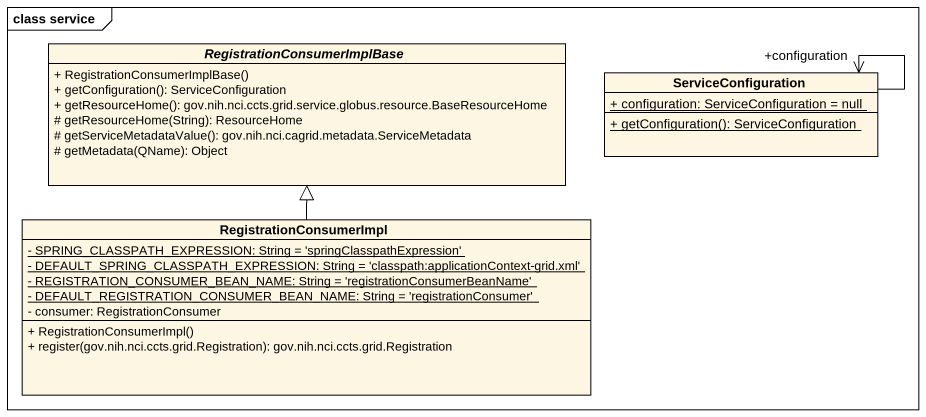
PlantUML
@startuml
mainframe class service
hide circle
hide empty members
skinparam classAttributeIconSize 0
abstract class RegistrationConsumerImplBase {
  + RegistrationConsumerImplBase()
  + getConfiguration(): ServiceConfiguration
  + getResourceHome(): gov.nih.nci.ccts.grid.service.globus.resource.BaseResourceHome
  # getResourceHome(String): ResourceHome
  # getServiceMetadataValue(): gov.nih.nci.cagrid.metadata.ServiceMetadata
  # getMetadata(QName): Object
}
class ServiceConfiguration {
  {static} + configuration: ServiceConfiguration = null
  {static} + getConfiguration(): ServiceConfiguration
}
class RegistrationConsumerImpl {
  {static} - SPRING_CLASSPATH_EXPRESSION: String = 'springClasspathExpression'
  {static} - DEFAULT_SPRING_CLASSPATH_EXPRESSION: String = 'classpath:applicationContext-grid.xml'
  {static} - REGISTRATION_CONSUMER_BEAN_NAME: String = 'registrationConsumerBeanName'
  {static} - DEFAULT_REGISTRATION_CONSUMER_BEAN_NAME: String = 'registrationConsumer'
  - consumer: RegistrationConsumer
  + RegistrationConsumerImpl()
  + register(gov.nih.nci.ccts.grid.Registration): gov.nih.nci.ccts.grid.Registration
}
ServiceConfiguration --> "+configuration" ServiceConfiguration
RegistrationConsumerImpl -up-|> RegistrationConsumerImplBase
@enduml
